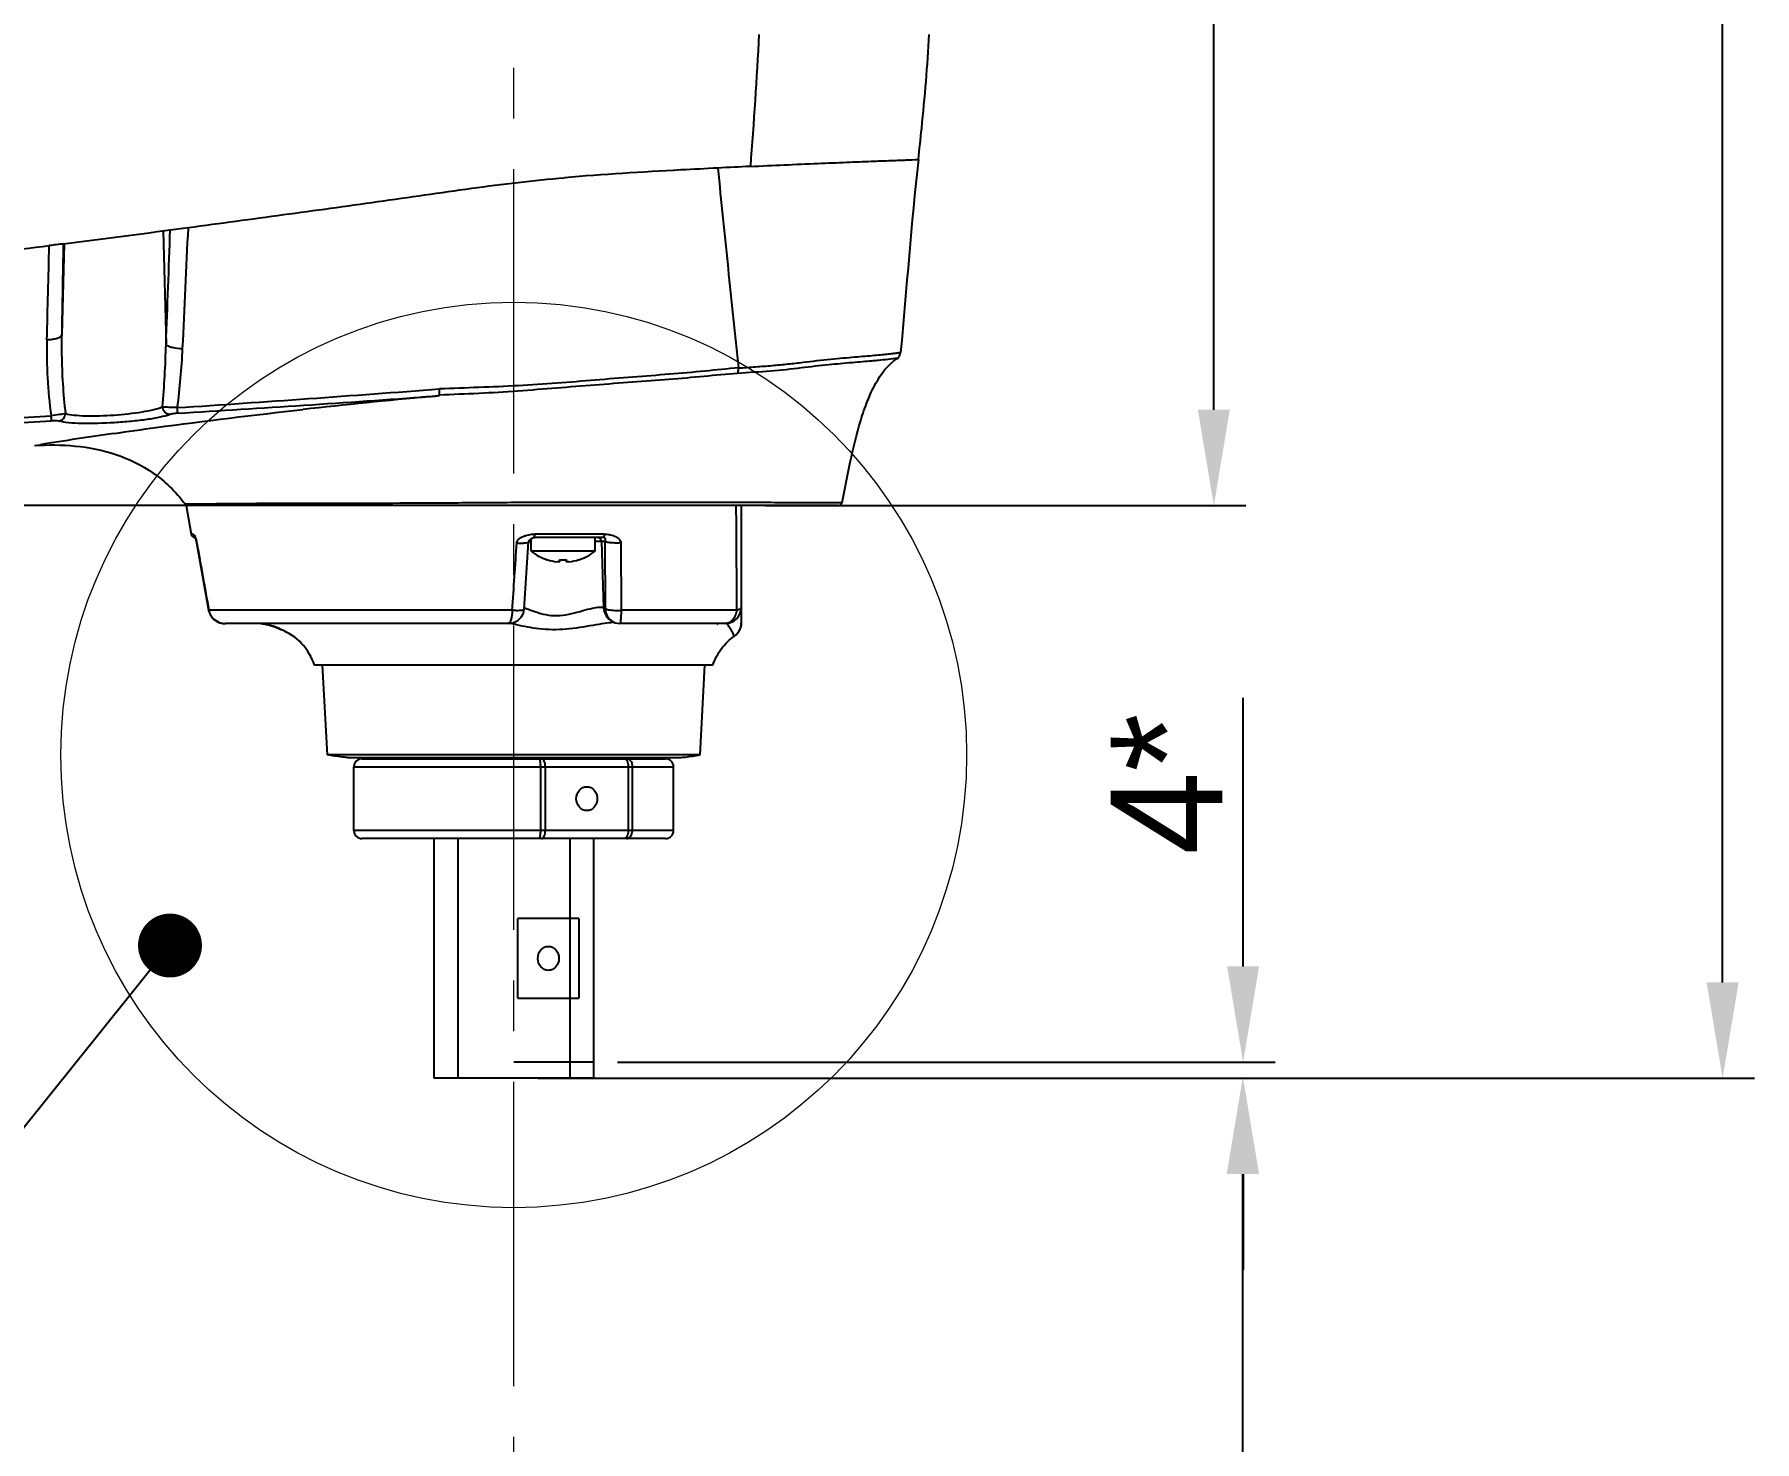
# Model space of a CAD drawing. Header units: millimetres. Extents: x 4086 to 8300, y 123 to 1549.
# Drawn here: x 7041.2 to 7148.8, y 813.9 to 902 of the extents above; entities that cross this region are included whole.
import ezdxf
from ezdxf import colors
from ezdxf.entities.mleader import LeaderData, LeaderLine
from ezdxf.math import Vec2, Vec3

# ---------------------------------------------------------------- set-up
doc = ezdxf.new("R2010")
doc.units = ezdxf.units.MM
doc.linetypes.add('CENTER2', pattern=[28.575, 19.05, -3.175, 3.175, -3.175])
doc.layers.add('中心线层', color=7, linetype='CENTER2', lineweight=0)
doc.layers.add('标注层', color=7, linetype='Continuous', lineweight=0)
doc.layers.add('外形图', color=7, linetype='Continuous')
doc.styles.get("Standard").update_dxf_attribs({"font": 'simsun.ttc'})
doc.styles.add('思源黑', font='SourceHanSansCN-Normal.ttf')
doc.dimstyles.new('尺寸标注_1_4比例', dxfattribs={"dimtxt": 7, "dimasz": 6, "dimexe": 2, "dimexo": 1.5, "dimgap": 1, "dimtad": 1, "dimdec": 1, "dimlfac": 4, "dimdsep": 46, "dimtxsty": '思源黑', "dimcen": 0.09, "dimadec": 0, "dimazin": 0, "dimtp": 0.01, "dimtm": 0.01, "dimtfac": 1, "dimtdec": 1, "dimtofl": 0, "dimtmove": 0, "dimatfit": 3, "dimfxl": 1, "dimtolj": 1, "dimarcsym": 0})

# ---------------------------------------------------------------- blocks, each defined once
blk = doc.blocks.new('*D1290')
at = {"layer": 'Defpoints', "color": 0}
for p in [(6705.98, 1089.99), (6723.13, 1089.99), (7085.41, 872.48)]:
    blk.add_point(p, dxfattribs=at)
at = {"layer": '标注层', "color": 0, "lineweight": -2}
for p, q in [((6721.63, 1089.99), (6703.98, 1089.99)), ((6705.98, 878.48), (6705.98, 1083.99)), ((7083.91, 872.48), (6703.98, 872.48))]:
    blk.add_line(p, q, dxfattribs=at)
at = {"layer": '标注层', "color": 0}
for points in [[(6706.98, 1083.99), (6704.98, 1083.99), (6705.98, 1089.99)], [(6704.98, 878.48), (6706.98, 878.48), (6705.98, 872.48)]]:
    blk.add_solid(points, dxfattribs=at)
at = {"layer": '标注层', "color": 0, "insert": (6701.35, 981.24), "char_height": 7, "attachment_point": 5, "rotation": 90, "style": '思源黑'}
blk.add_mtext('\\A1;435.2', dxfattribs=at)
blk = doc.blocks.new('*D1295')
at = {"layer": 'Defpoints', "color": 0}
for p in [(7068.64, 1012.17), (7114.99, 1012.17), (7085.41, 872.48)]:
    blk.add_point(p, dxfattribs=at)
at = {"layer": '标注层', "color": 0, "lineweight": -2}
for p, q in [((7070.14, 1012.17), (7116.99, 1012.17)), ((7114.99, 878.48), (7114.99, 1006.17)), ((7086.91, 872.48), (7116.99, 872.48))]:
    blk.add_line(p, q, dxfattribs=at)
at = {"layer": '标注层', "color": 0}
for points in [[(7115.99, 1006.17), (7113.99, 1006.17), (7114.99, 1012.17)], [(7113.99, 878.48), (7115.99, 878.48), (7114.99, 872.48)]]:
    blk.add_solid(points, dxfattribs=at)
at = {"layer": '标注层', "color": 0, "insert": (7110.36, 940.46), "char_height": 7, "attachment_point": 5, "rotation": 90, "style": '思源黑'}
blk.add_mtext('\\A1;282.9', dxfattribs=at)
blk = doc.blocks.new('*D1296')
at = {"layer": 'Defpoints', "color": 0}
for p in [(6825.63, 1097.49), (7146.83, 1097.49), (7071.18, 836.63)]:
    blk.add_point(p, dxfattribs=at)
at = {"layer": '标注层', "color": 0, "lineweight": -2}
for p, q in [((6827.13, 1097.49), (7148.83, 1097.49)), ((7146.83, 842.63), (7146.83, 1091.49)), ((7072.68, 836.63), (7148.83, 836.63))]:
    blk.add_line(p, q, dxfattribs=at)
at = {"layer": '标注层', "color": 0}
for points in [[(7147.83, 1091.49), (7145.83, 1091.49), (7146.83, 1097.49)], [(7145.83, 842.63), (7147.83, 842.63), (7146.83, 836.63)]]:
    blk.add_solid(points, dxfattribs=at)
at = {"layer": '标注层', "color": 0, "insert": (7142.2, 969.51), "char_height": 7, "attachment_point": 5, "rotation": 90, "style": '思源黑'}
blk.add_mtext('\\A1;523.7', dxfattribs=at)
blk = doc.blocks.new('*D1312')
at = {"layer": 'Defpoints', "color": 0}
for p in [(7071.18, 836.63), (7071.18, 761.64), (7116.79, 761.64)]:
    blk.add_point(p, dxfattribs=at)
at = {"layer": '标注层', "color": 0, "lineweight": -2}
for p, q in [((7072.68, 836.63), (7118.79, 836.63)), ((7116.79, 830.63), (7116.79, 767.64)), ((7072.68, 761.64), (7118.79, 761.64))]:
    blk.add_line(p, q, dxfattribs=at)
at = {"layer": '标注层', "color": 0}
for points in [[(7117.79, 830.63), (7115.79, 830.63), (7116.79, 836.63)], [(7115.79, 767.64), (7117.79, 767.64), (7116.79, 761.64)]]:
    blk.add_solid(points, dxfattribs=at)
at = {"layer": '标注层', "color": 0, "insert": (7112.16, 792.53), "char_height": 7, "attachment_point": 5, "rotation": 90, "style": '思源黑'}
blk.add_mtext('\\A1;300', dxfattribs=at)
blk = doc.blocks.new('*D1316')
at = {"layer": 'Defpoints', "color": 0}
for p in [(7076.17, 837.63), (7116.82, 837.63), (7076.17, 836.63)]:
    blk.add_point(p, dxfattribs=at)
at = {"layer": '标注层', "color": 0, "lineweight": -2}
for p, q in [((7116.82, 843.63), (7116.82, 860.44)), ((7077.67, 837.63), (7118.82, 837.63)), ((7077.67, 836.63), (7118.82, 836.63)), ((7116.82, 830.63), (7116.82, 824.63))]:
    blk.add_line(p, q, dxfattribs=at)
at = {"layer": '标注层', "color": 0}
for points in [[(7115.82, 843.63), (7117.82, 843.63), (7116.82, 837.63)], [(7117.82, 830.63), (7115.82, 830.63), (7116.82, 836.63)]]:
    blk.add_solid(points, dxfattribs=at)
at = {"layer": '标注层', "color": 0, "insert": (7112.03, 855.04), "char_height": 7, "attachment_point": 5, "rotation": 90, "style": '思源黑'}
blk.add_mtext('\\A1;4*', dxfattribs=at)
blk = doc.blocks.new('_Dot')
at = {"color": 0, "linetype": 'ByBlock', "lineweight": -2}
blk.add_line((-0.5, 0), (-1, 0), dxfattribs=at)
at = {"color": 0, "linetype": 'ByBlock', "const_width": 0.5}
blk.add_lwpolyline([(-0.25, 0, 1), (0.25, 0, 1)], format="xyb", close=True, dxfattribs=at)

msp = doc.modelspace()

# ---------------------------------------------------------------- linework, layer by layer
at = {"layer": '中心线层'}
msp.add_line((7071.1752, 731.6241), (7071.1752, 1036.5457), dxfattribs=at)
at = {"layer": '外形图', "color": 7, "linetype": 'Continuous'}
for p, q in [((7049.2299, 889.6853), (7049.4117, 882.5695)), ((7043.0333, 888.8792), (7042.8842, 883.1812)), ((7041.176, 876.2371), (7041.5316, 876.2944)), ((7050.6012, 872.5855), (7051.1454, 872.5902)), ((7091.4735, 872.4846), (7050.6752, 872.4846)), ((7050.6752, 872.4846), (7050.9773, 870.693)), ((7084.8569, 872.6973), (7085.091, 872.6966)), ((7085.091, 872.6966), (7085.4162, 872.6955)), ((7085.4125, 872.4846), (7085.4122, 866.0977)), ((7085.4162, 872.6955), (7085.4297, 872.6955)), ((7087.9678, 872.6838), (7088.1192, 872.683)), ((7089.6377, 872.6764), (7089.7725, 872.6761)), ((7090.8973, 872.6766), (7091.7179, 872.6821)), ((7051.0992, 870.693), (7050.9773, 870.693)), ((7051.2248, 870.4846), (7051.2239, 870.4846)), ((7051.2448, 870.4458), (7051.2853, 870.343)), ((7051.2841, 870.3437), (7051.3196, 870.2112)), ((7051.3196, 870.2112), (7051.3339, 870.1389)), ((7051.3438, 870.1448), (7051.3348, 870.1389)), ((7052.0823, 865.9228), (7051.3348, 870.1389)), ((7071.8332, 866.0071), (7072.108, 870.2207)), ((7072.1125, 870.2433), (7072.2602, 870.2433)), ((7072.2602, 869.6229), (7072.2602, 870.4063)), ((7072.4051, 870.4768), (7072.4714, 870.4846)), ((7076.7734, 870.4846), (7072.4705, 870.4846)), ((7076.8426, 870.693), (7072.4865, 870.693)), ((7076.2602, 869.6229), (7076.2602, 870.4846)), ((7076.8928, 870.2433), (7076.2602, 870.2433)), ((7076.6577, 870.2433), (7076.8007, 866.0861)), ((7076.9078, 866.0297), (7076.8928, 870.2433)), ((7077.8775, 870.1448), (7077.9025, 865.929)), ((7076.2602, 869.6229), (7072.2602, 869.6229)), ((7073.2565, 869.1013), (7073.2527, 869.0947)), ((7074.0404, 869.1013), (7074.0403, 868.9632)), ((7074.4803, 868.9632), (7074.4804, 869.1013)), ((7075.2678, 869.0947), (7075.264, 869.1013)), ((7052.0813, 865.9228), (7052.1688, 865.6591)), ((7052.0932, 865.929), (7052.0823, 865.9228)), ((7071.0811, 865.929), (7052.0932, 865.929)), ((7052.1688, 865.6591), (7052.3924, 865.3676)), ((7071.8332, 866.0067), (7071.8332, 866.0071)), ((7085.1212, 865.929), (7077.9025, 865.929)), ((7085.4116, 866.0899), (7085.4102, 865.1284)), ((7052.3951, 865.364), (7052.7341, 865.1624)), ((7070.8181, 865.0953), (7053.1133, 865.0953)), ((7053.1149, 865.0953), (7053.1622, 865.0964)), ((7055.6167, 865.0515), (7055.9519, 864.9814)), ((7055.9519, 864.9814), (7056.2396, 864.8884)), ((7056.2396, 864.8884), (7056.4051, 864.8205)), ((7056.4051, 864.8205), (7056.4975, 864.7769)), ((7056.4975, 864.7769), (7056.5484, 864.7511)), ((7056.5481, 864.7513), (7056.5484, 864.7511)), ((7056.5484, 864.7511), (7056.6327, 864.7109)), ((7077.3629, 865.2161), (7077.52, 865.1442)), ((7077.3629, 865.2161), (7077.364, 865.2155)), ((7077.52, 865.1442), (7077.8125, 865.0954)), ((7084.4122, 865.0953), (7077.8116, 865.0953)), ((7085.1619, 864.4689), (7085.2264, 864.5507)), ((7085.4102, 865.1304), (7085.4103, 865.152)), ((7085.4102, 865.1227), (7085.4102, 865.1267)), ((7083.6363, 862.4846), (7058.7154, 862.4846)), ((7059.5095, 856.8703), (7059.2153, 862.4846)), ((7082.8408, 856.8703), (7083.135, 862.4846)), ((7082.8408, 856.8703), (7059.5095, 856.8703)), ((7060.7698, 856.7067), (7081.5805, 856.7067)), ((7061.1752, 856.1346), (7081.1752, 856.1346)), ((7061.1752, 852.1346), (7061.1752, 856.1346)), ((7061.6755, 856.6346), (7080.6748, 856.6346)), ((7066.1752, 856.7067), (7066.1752, 856.6346)), ((7072.8401, 856.1346), (7072.8401, 852.1346)), ((7073.1549, 852.1346), (7073.1549, 856.1346)), ((7076.1752, 856.7067), (7076.1752, 856.6346)), ((7078.3406, 856.1346), (7078.3406, 852.1346)), ((7078.6019, 852.1346), (7078.6019, 856.1346)), ((7081.1752, 852.1346), (7081.1752, 856.1346)), ((7081.1752, 852.1346), (7061.1752, 852.1346)), ((7080.6748, 851.6346), (7061.6755, 851.6346)), ((7066.1752, 851.6346), (7066.1752, 836.6346)), ((7067.6752, 851.6346), (7067.6752, 836.6346)), ((7074.6752, 851.6346), (7074.6752, 836.6346)), ((7076.1752, 851.6346), (7076.1752, 836.6346)), ((7075.2515, 846.6346), (7071.4307, 846.6346)), ((7071.4307, 841.6346), (7071.4307, 846.6346)), ((7075.2515, 846.6346), (7075.2515, 841.6346)), ((7071.4307, 841.6346), (7075.2515, 841.6346)), ((7076.1748, 837.6346), (7071.1752, 837.6346)), ((7076.1748, 836.6346), (7066.1756, 836.6346))]:
    msp.add_line(p, q, dxfattribs=at)
for points in [[(7051.1911, 870.5447), (7051.19, 870.546), (7051.2063, 870.5202), (7051.2448, 870.4458)], [(7072.108, 870.2207), (7072.1105, 870.2379), (7072.1198, 870.2637), (7072.1354, 870.2893), (7072.1587, 870.3178), (7072.1923, 870.3519), (7072.2423, 870.3948), (7072.3196, 870.4447), (7072.4051, 870.4768)], [(7052.1674, 865.6641), (7052.392, 865.3678), (7052.7329, 865.1626), (7053.1147, 865.0954)], [(7070.8173, 865.0954), (7071.1153, 865.1368), (7071.4242, 865.2838), (7071.6456, 865.4986), (7071.777, 865.7409), (7071.8326, 865.998)], [(7055.3418, 865.0953), (7055.4869, 865.0811), (7056.0508, 864.9528)], [(7055.36, 865.0953), (7055.4456, 865.0873), (7055.4656, 865.0831)], [(7056.0508, 864.9528), (7056.4371, 864.806), (7056.5481, 864.7513)], [(7085.2264, 864.5507), (7085.2807, 864.6363), (7085.3249, 864.7243), (7085.3592, 864.8133)], [(7085.3592, 864.8133), (7085.3842, 864.9021), (7085.4005, 864.9896), (7085.4082, 865.0654), (7085.4098, 865.1), (7085.41, 865.1118), (7085.4101, 865.1181)], [(7084.9827, 864.3085), (7085.003, 864.3231), (7085.0873, 864.3926), (7085.1619, 864.4689)]]:
    msp.add_lwpolyline(points, dxfattribs=at)
for centre, radius, start, end in [((7118.4315, 216.2721), 678.2206, 92.7422208, 92.9145988), ((6892.8467, 2068.1355), 1188.7815, 277.2553635, 277.6359563), ((3752.6632, 1008.0271), 3299.1348, 357.8206644, 357.9453586), ((3945.5026, 1032.168), 3108.5652, 357.2368961, 357.3767798), ((6936.9354, 2576.871), 1702.0251, 273.8132215, 274.3668966), ((6950.8106, 2497.1691), 1621.9491, 273.5111792, 274.0701399), ((7108.4528, 423.5394), 457.7498, 95.329866, 96.330199), ((6907.2367, 3280.8726), 2406.8675, 271.0386015, 273.2154972), ((7090.6101, 570.8815), 309.3312, 98.264349, 99.129378), ((7090.2473, 1078.0763), 205.4008, 269.867546, 270.18129), ((7091.4735, 872.7346), 0.25, 269.999522, 347.881369), ((7051.2239, 870.7346), 0.25, 189.57378, 270), ((7049.6331, 869.8571), 1.7345, 12.248775, 14.955301), ((7049.2902, 869.7818), 2.0856, 10.022414, 12.271977), ((7074.2603, 872.1846), 3.2425, 251.967648, 263.447828), ((7074.2604, 872.7649), 3.6702, 266.563658, 273.43637), ((7074.2602, 872.1846), 3.2425, 276.552172, 288.032352), ((7074.2602, 872.1846), 3.25, 288.060208, 307.979872), ((7053.0513, 866.09), 0.9708, 210.741243, 214.869959), ((7077.6382, 870.0273), 4.1068, 267.983365, 273.690014), ((7084.4122, 866.0953), 1, 270.000017, 359.978972), ((7053.0948, 866.1293), 1.0297, 230.949676, 238.557051), ((7053.108, 866.1519), 1.056, 238.585969, 252.190611), ((7054.6737, 859.948), 5.1974, 79.556869, 82.688531), ((7055.0206, 861.5546), 3.5527, 71.795528, 74.727825), ((7055.1081, 861.8218), 3.2716, 70.254529, 71.79071), ((7077.5016, 862.4132), 2.7457, 91.696544, 92.314691), ((7077.4887, 862.8933), 2.2655, 90.048074, 91.728619), ((7083.4154, 865.6114), 0.7416, 310.490635, 315.413796), ((7061.6752, 856.1346), 0.5, 90, 180), ((7080.6752, 856.1346), 0.5, 0, 90), ((7061.6752, 852.1346), 0.5, 180, 270), ((7080.6752, 852.1346), 0.5, 270, 0)]:
    msp.add_arc(centre, radius, start, end, dxfattribs=at)
for points in [[(7086.5184, 901.9846), (7086.3786, 899.2262), (7086.1895, 896.4702), (7085.9838, 893.7159)], [(7096.4972, 894.151), (7096.0547, 890.1311), (7095.7556, 886.0967), (7095.3886, 882.0692)], [(7041.9577, 882.8546), (7042.0077, 884.8237), (7042.0577, 886.7929), (7042.1077, 888.762)], [(7042.9801, 888.8724), (7042.6901, 888.8356), (7042.4, 888.7989), (7042.1099, 888.7624)], [(7042.9801, 888.8724), (7042.948, 886.9754), (7042.916, 885.0783), (7042.8842, 883.1812)], [(7041.9577, 882.8547), (7041.9167, 881.2713), (7041.9997, 879.6779), (7042.2282, 878.1105)], [(7049.1907, 878.6652), (7049.3124, 879.963), (7049.3814, 881.2664), (7049.4117, 882.5695)], [(7050.1271, 878.614), (7050.2891, 879.8417), (7050.3946, 881.0778), (7050.4537, 882.3147)], [(7095.1695, 881.6996), (7095.2884, 881.7795), (7095.3756, 881.9266), (7095.3886, 882.0692)], [(7050.6576, 872.5317), (7050.6362, 872.5464), (7050.6167, 872.5646), (7050.6012, 872.5855)], [(7085.0813, 872.4846), (7085.0939, 870.2994), (7085.1071, 868.1142), (7085.1212, 865.929)], [(7051.0992, 870.693), (7051.1114, 870.6198), (7051.1639, 870.5467), (7051.2299, 870.5128)], [(7051.3438, 870.1448), (7051.5932, 868.7394), (7051.843, 867.3342), (7052.0932, 865.929)], [(7071.0811, 865.9292), (7071.1764, 867.3344), (7071.2716, 868.7396), (7071.3666, 870.1448)], [(7071.9412, 870.613), (7072.0517, 870.6473), (7072.1658, 870.6723), (7072.2808, 870.6839)], [(7072.2808, 870.6839), (7072.3491, 870.6908), (7072.4179, 870.693), (7072.4865, 870.693)], [(7076.5323, 870.4526), (7076.4961, 870.4731), (7076.4533, 870.4846), (7076.4117, 870.4846)], [(7076.6577, 870.2433), (7076.6549, 870.3246), (7076.603, 870.4124), (7076.5323, 870.4526)], [(7072.2602, 869.6229), (7072.5557, 869.3924), (7072.8964, 869.2109), (7073.2527, 869.0947)], [(7073.9653, 868.957), (7073.9402, 868.9582), (7073.9152, 868.9604), (7073.8903, 868.9632)], [(7073.9971, 868.9561), (7073.9865, 868.9561), (7073.9759, 868.9564), (7073.9653, 868.957)], [(7074.0201, 868.957), (7074.0125, 868.9563), (7074.0048, 868.9561), (7073.9971, 868.9561)], [(7052.0932, 865.929), (7052.1132, 865.8116), (7052.156, 865.6961), (7052.2169, 865.5938)], [(7071.3332, 865.9195), (7071.2491, 865.9205), (7071.1651, 865.9244), (7071.0811, 865.9292)], [(7076.8007, 866.0861), (7076.8379, 866.0705), (7076.8737, 866.0512), (7076.9078, 866.0297)], [(7052.2548, 865.535), (7052.3083, 865.4582), (7052.3734, 865.3885), (7052.446, 865.3296)], [(7052.785, 865.1466), (7052.8905, 865.1127), (7053.0025, 865.0955), (7053.1133, 865.0954)], [(7085.3598, 864.817), (7085.3273, 864.7174), (7085.2787, 864.6216), (7085.2166, 864.5372)], [(7085.4102, 865.1284), (7085.4102, 865.0233), (7085.3924, 864.917), (7085.3598, 864.817)]]:
    msp.add_open_spline(points, degree=3, dxfattribs=at)
for points, knots in [([(7096.4972, 894.1511), (7096.5688, 894.8013), (7096.8474, 897.4074), (7097.0722, 900.0204), (7097.1752, 901.9846)], [0, 0, 0, 0, 0.2495797, 1, 1, 1, 1]), ([(7083.9475, 893.6155), (7083.1767, 893.5758), (7079.9758, 893.409), (7076.7751, 893.2195), (7074.3508, 893.0076)], [0, 0, 0, 0, 0.24078707, 1, 1, 1, 1]), ([(7083.9475, 893.6154), (7084.0487, 892.5728), (7084.4665, 888.4005), (7084.9168, 884.2317), (7085.2429, 881.1031)], [0, 0, 0, 0, 0.24982455, 1, 1, 1, 1]), ([(7085.9835, 893.716), (7087.393, 893.7835), (7089.4063, 893.8735), (7091.9182, 893.9776), (7093.4751, 894.0387), (7094.6486, 894.0844), (7095.7302, 894.1218), (7095.9983, 894.1357), (7096.5609, 894.1515), (7096.4972, 894.151)], [0, 0, 0, 0, 0.40229631, 0.57318678, 0.71992852, 0.83932652, 0.92768378, 0.98182025, 1, 1, 1, 1]), ([(7050.8103, 889.8958), (7052.7924, 890.1608), (7056.747, 890.6981), (7062.6606, 891.5002), (7068.512, 892.3648), (7072.4085, 892.8577), (7074.3508, 893.0076)], [0, 0, 0, 0, 0.25263127, 0.50419309, 0.75389464, 1, 1, 1, 1]), ([(6951.1829, 882.7019), (6957.0874, 882.8365), (6970.2198, 883.2692), (6987.3491, 884.1553), (7002.8104, 885.1292), (7015.4784, 886.0337), (7028.6661, 887.1384), (7037.5913, 888.194), (7042.1006, 888.7611)], [0, 0, 0, 0, 0.19437861, 0.43242462, 0.56449246, 0.7042503, 0.85042103, 1, 1, 1, 1]), ([(7042.8842, 883.1812), (7042.8798, 883.1345), (7042.7943, 883.0258), (7042.5819, 882.9361), (7042.2911, 882.8707), (7042.0716, 882.856), (7041.9577, 882.8547)], [0, 0, 0, 0, 0.13656987, 0.36172359, 0.66826912, 1, 1, 1, 1]), ([(7042.8842, 883.1812), (7042.8763, 882.769), (7042.8701, 881.123), (7042.9711, 879.4756), (7043.1192, 878.2508)], [0, 0, 0, 0, 0.25047372, 1, 1, 1, 1]), ([(7049.4117, 882.5695), (7049.4446, 882.5269), (7049.573, 882.4537), (7049.9186, 882.3486), (7050.2317, 882.3184), (7050.4537, 882.3147)], [0, 0, 0, 0, 0.14822125, 0.38890672, 1, 1, 1, 1]), ([(7095.1695, 881.6996), (7095.4095, 881.733), (7094.1203, 881.5746), (7093.5667, 881.5295), (7092.2262, 881.42), (7090.818, 881.2951), (7089.1009, 881.0974), (7087.2109, 880.8644), (7085.8736, 880.8161), (7085.182, 880.7616)], [0, 0, 0, 0, 0.0724495, 0.1612696, 0.28134741, 0.42905548, 0.60067009, 0.79257512, 1, 1, 1, 1]), ([(7085.2429, 881.1031), (7085.5997, 881.1214), (7086.3005, 881.1705), (7087.3316, 881.2499), (7088.3213, 881.3422), (7089.5429, 881.4931), (7090.6968, 881.623), (7091.7765, 881.7275), (7092.4935, 881.7889), (7093.1412, 881.8415), (7093.7143, 881.8912), (7094.208, 881.9376), (7094.6177, 881.98), (7094.9053, 882.0134), (7095.0899, 882.0352), (7095.1957, 882.0487), (7095.2742, 882.056), (7095.3391, 882.0676), (7095.3621, 882.0624), (7095.3897, 882.0729), (7095.3886, 882.0692)], [0, 0, 0, 0, 0.10514218, 0.20674639, 0.30437551, 0.39764754, 0.56901848, 0.64613971, 0.71689722, 0.78081085, 0.83740045, 0.88620131, 0.92675597, 0.95867489, 0.97129927, 0.98164914, 0.98969621, 0.99543686, 0.99887118, 1, 1, 1, 1]), ([(7085.1818, 880.7611), (7084.4829, 880.7089), (7083.0536, 880.5526), (7080.8592, 880.3813), (7078.5807, 880.2082), (7076.2397, 880.025), (7073.8517, 879.8386), (7071.4305, 879.6401), (7068.9846, 879.4922), (7067.3459, 879.4363), (7066.526, 879.4002)], [0, 0, 0, 0, 0.11237999, 0.23051964, 0.35296268, 0.47882993, 0.60708675, 0.7370773, 0.86839536, 1, 1, 1, 1]), ([(7085.2447, 881.1032), (7084.5407, 881.049), (7083.1032, 880.8887), (7080.8983, 880.7), (7078.6112, 880.5237), (7076.2627, 880.3397), (7073.8704, 880.1389), (7070.6233, 879.9206), (7068.1717, 879.852), (7066.5326, 879.787)], [0, 0, 0, 0, 0.11289918, 0.23122769, 0.35383291, 0.47968991, 0.60790583, 0.737707, 1, 1, 1, 1]), ([(7085.182, 880.7616), (7085.1936, 880.7846), (7085.2356, 880.8936), (7085.2486, 881.0126), (7085.2447, 881.1032)], [0, 0, 0, 0, 0.22119771, 1, 1, 1, 1]), ([(7091.7179, 872.6821), (7091.8974, 873.5196), (7092.2285, 875.2433), (7092.7266, 877.3719), (7093.2871, 879.0116), (7093.9118, 880.3923), (7094.5953, 881.313), (7095.1696, 881.6994)], [0, 0, 0, 0, 0.26136222, 0.53567448, 0.66652846, 0.7887568, 1, 1, 1, 1]), ([(7066.5261, 879.4006), (7066.5337, 879.4223), (7066.5329, 879.4771), (7066.5346, 879.5657), (7066.5364, 879.6719), (7066.5339, 879.7475), (7066.5326, 879.787)], [0, 0, 0, 0, 0.17811796, 0.41347055, 0.69318248, 1, 1, 1, 1]), ([(7043.1192, 878.2508), (7043.2904, 878.2003), (7043.7069, 878.1361), (7044.719, 878.0794), (7046.1538, 878.134), (7047.5865, 878.2824), (7048.5989, 878.4757), (7049.0173, 878.5941), (7049.1907, 878.6652)], [0, 0, 0, 0, 0.0873336, 0.20484465, 0.49586724, 0.78829232, 0.90833454, 1, 1, 1, 1]), ([(7046.1477, 877.0005), (7047.0237, 877.1274), (7050.9618, 877.6788), (7054.9098, 878.1573), (7057.9822, 878.4983)], [0, 0, 0, 0, 0.22260098, 1, 1, 1, 1]), ([(7050.1271, 878.614), (7049.945, 878.6188), (7049.6327, 878.6302), (7049.3198, 878.6464), (7049.1907, 878.6652)], [0, 0, 0, 0, 0.58277761, 1, 1, 1, 1]), ([(7049.6628, 878.1852), (7049.5476, 878.1875), (7049.3075, 878.304), (7049.2034, 878.5418), (7049.1907, 878.6652)], [0, 0, 0, 0, 0.48148505, 1, 1, 1, 1]), ([(7050.1441, 878.2643), (7050.1443, 878.2797), (7050.1392, 878.3963), (7050.133, 878.5129), (7050.1271, 878.614)], [0, 0, 0, 0, 0.13188278, 1, 1, 1, 1]), ([(7065.9306, 879.3102), (7065.9822, 879.3151), (7066.0852, 879.3251), (7066.2137, 879.3393), (7066.3162, 879.3526), (7066.3919, 879.3632), (7066.4558, 879.3756), (7066.4994, 879.3833), (7066.5232, 879.3923), (7066.5261, 879.4006)], [0, 0, 0, 0, 0.25679426, 0.51307194, 0.6408635, 0.76814599, 0.8939028, 0.95670771, 1, 1, 1, 1]), ([(6950.8829, 874.6537), (6958.493, 874.7593), (6973.7219, 875.0976), (7004.1779, 876.0957), (7027.0164, 877.1791), (7042.2282, 878.1105)], [0, 0, 0, 0, 0.24976257, 0.4998628, 1, 1, 1, 1]), ([(7043.1192, 878.2508), (7043, 878.2148), (7042.7015, 878.1671), (7042.4035, 878.1304), (7042.2282, 878.1105)], [0, 0, 0, 0, 0.41380173, 1, 1, 1, 1]), ([(7042.2416, 877.7944), (7042.2418, 877.8068), (7042.2384, 877.9123), (7042.2331, 878.0176), (7042.2282, 878.1105)], [0, 0, 0, 0, 0.11730909, 1, 1, 1, 1]), ([(7042.7021, 877.7709), (7042.64, 877.787), (7042.4853, 877.8005), (7042.3314, 877.7996), (7042.2416, 877.7944)], [0, 0, 0, 0, 0.41613776, 1, 1, 1, 1]), ([(7042.7021, 877.7709), (7042.8098, 877.7856), (7043.0227, 877.9103), (7043.1105, 878.1354), (7043.1192, 878.2508)], [0, 0, 0, 0, 0.48436101, 1, 1, 1, 1]), ([(7049.6628, 878.185), (7049.4637, 878.1089), (7048.9807, 877.9967), (7048.1703, 877.8568), (7047.2102, 877.7466), (7045.8476, 877.6395), (7044.5341, 877.5989), (7043.375, 877.6533), (7042.8999, 877.7224), (7042.7021, 877.7708)], [0, 0, 0, 0, 0.09112574, 0.21091786, 0.35193278, 0.50401469, 0.7954508, 0.91293901, 1, 1, 1, 1]), ([(7050.1441, 878.2643), (7050.0503, 878.2585), (7049.8884, 878.2404), (7049.7276, 878.2085), (7049.6627, 878.1852)], [0, 0, 0, 0, 0.57719417, 1, 1, 1, 1]), ([(7041.176, 876.2371), (7042.0271, 876.2985), (7043.7512, 876.294), (7046.3097, 875.7926), (7048.3055, 874.819), (7049.7033, 873.6723), (7050.317, 872.9676), (7050.6012, 872.5855)], [0, 0, 0, 0, 0.24266369, 0.48776286, 0.73568571, 0.86456861, 1, 1, 1, 1]), ([(7051.1454, 872.5902), (7051.8983, 872.5983), (7053.9235, 872.6248), (7055.9488, 872.6275), (7057.2213, 872.6299)], [0, 0, 0, 0, 0.37174204, 1, 1, 1, 1]), ([(7057.2213, 872.6299), (7059.3477, 872.634), (7062.6852, 872.6379), (7067.2775, 872.6589), (7072.2156, 872.7016), (7078.0901, 872.7051), (7082.7097, 872.7037), (7084.8569, 872.6973)], [0, 0, 0, 0, 0.23083974, 0.36230098, 0.49852291, 0.76691124, 1, 1, 1, 1]), ([(7085.4297, 872.6955), (7085.6583, 872.6946), (7086.5044, 872.6913), (7087.3504, 872.687), (7087.9678, 872.6838)], [0, 0, 0, 0, 0.2703042, 1, 1, 1, 1]), ([(7088.1192, 872.683), (7088.1946, 872.6827), (7088.4824, 872.6812), (7088.7703, 872.6798), (7088.9828, 872.6788)], [0, 0, 0, 0, 0.26170032, 1, 1, 1, 1]), ([(7088.9828, 872.6788), (7089.04, 872.6786), (7089.2583, 872.6776), (7089.4766, 872.6768), (7089.6377, 872.6764)], [0, 0, 0, 0, 0.26201663, 1, 1, 1, 1]), ([(7051.0992, 870.693), (7051.1134, 870.693), (7051.1511, 870.6638), (7051.1924, 870.5919), (7051.2572, 870.4709), (7051.2918, 870.3683), (7051.3089, 870.3047)], [0, 0, 0, 0, 0.0945351, 0.28309931, 0.56240723, 1, 1, 1, 1]), ([(7071.3666, 870.1448), (7071.371, 870.209), (7071.4203, 870.3385), (7071.5767, 870.4633), (7071.7543, 870.5487), (7071.8783, 870.5935), (7071.9412, 870.613)], [0, 0, 0, 0, 0.24654192, 0.49637834, 0.74798247, 1, 1, 1, 1]), ([(7071.3666, 870.1448), (7071.4545, 870.1393), (7071.6235, 870.1331), (7071.8606, 870.1428), (7072.0063, 870.161), (7072.1059, 870.1963), (7072.1079, 870.2203)], [0, 0, 0, 0, 0.34837679, 0.67693414, 0.90470826, 1, 1, 1, 1]), ([(7072.4705, 870.4846), (7072.4753, 870.4846), (7072.4757, 870.5129), (7072.4832, 870.5457), (7072.4844, 870.6158), (7072.4862, 870.6653), (7072.4865, 870.693)], [0, 0, 0, 0, 0.0691815, 0.27111979, 0.60309007, 1, 1, 1, 1]), ([(7076.8426, 870.693), (7076.8402, 870.6415), (7076.8347, 870.5777), (7076.7971, 870.4846), (7076.7734, 870.4846)], [0, 0, 0, 0, 0.6856398, 1, 1, 1, 1]), ([(7076.8928, 870.2433), (7076.895, 870.2688), (7076.9043, 870.3128), (7076.9256, 870.3804), (7076.8866, 870.4655), (7076.8145, 870.4846), (7076.7734, 870.4846)], [0, 0, 0, 0, 0.23211755, 0.41107433, 0.62628506, 1, 1, 1, 1]), ([(7076.8426, 870.693), (7076.9493, 870.693), (7077.1626, 870.6779), (7077.417, 870.5985), (7077.6086, 870.512), (7077.7431, 870.429), (7077.8514, 870.3072), (7077.8771, 870.1986), (7077.8774, 870.1448)], [0, 0, 0, 0, 0.25217558, 0.50126339, 0.62512743, 0.74867302, 0.87274387, 1, 1, 1, 1]), ([(7077.8774, 870.1448), (7077.7764, 870.1382), (7077.5683, 870.1333), (7077.2745, 870.1458), (7077.0503, 870.1807), (7076.9223, 870.2142), (7076.8927, 870.2434)], [0, 0, 0, 0, 0.3039169, 0.62637219, 0.87511196, 1, 1, 1, 1]), ([(7074.0403, 868.9632), (7074.0403, 868.9611), (7074.0312, 868.9578), (7074.0252, 868.9574), (7074.0201, 868.957)], [0, 0, 0, 0, 0.29728359, 1, 1, 1, 1]), ([(7074.5233, 868.9561), (7074.5126, 868.9562), (7074.5018, 868.957), (7074.4803, 868.9591), (7074.4803, 868.9632)], [0, 0, 0, 0, 0.72161562, 1, 1, 1, 1]), ([(7074.6303, 868.9632), (7074.6205, 868.9621), (7074.5849, 868.9585), (7074.5492, 868.9561), (7074.5233, 868.9561)], [0, 0, 0, 0, 0.27504418, 1, 1, 1, 1]), ([(7071.0811, 865.929), (7071.0756, 865.7263), (7071.0482, 865.4541), (7070.9428, 865.1726), (7070.8553, 865.0958), (7070.8181, 865.0954)], [0, 0, 0, 0, 0.66766569, 0.87731557, 1, 1, 1, 1]), ([(7071.3332, 865.9195), (7071.4, 865.9205), (7071.5191, 865.9244), (7071.6777, 865.9407), (7071.7749, 865.9582), (7071.8317, 865.9897), (7071.8331, 866.0068)], [0, 0, 0, 0, 0.38690837, 0.69542518, 0.90076439, 1, 1, 1, 1]), ([(7071.8332, 866.0885), (7071.8424, 866.0854), (7071.8837, 866.0714), (7071.9247, 866.0564), (7071.9566, 866.0446)], [0, 0, 0, 0, 0.22222943, 1, 1, 1, 1]), ([(7071.9566, 866.0446), (7071.9728, 866.0385), (7072.0448, 866.0116), (7072.1166, 865.9842), (7072.1723, 865.9631)], [0, 0, 0, 0, 0.22561962, 1, 1, 1, 1]), ([(7072.1723, 865.9631), (7072.3448, 865.898), (7072.7251, 865.7569), (7073.3563, 865.6054), (7074.0731, 865.5812), (7074.7956, 865.7116), (7075.4677, 865.9008), (7076.0463, 866.0569), (7076.4531, 866.1288), (7076.688, 866.1224), (7076.7717, 866.1028), (7076.8007, 866.0861)], [0, 0, 0, 0, 0.11674694, 0.25668612, 0.40912429, 0.5669656, 0.71951394, 0.85110164, 0.94702225, 0.97879496, 1, 1, 1, 1]), ([(7076.8007, 866.0861), (7076.8045, 865.9108), (7076.9095, 865.5464), (7077.1963, 865.2927), (7077.3631, 865.2144)], [0, 0, 0, 0, 0.48757988, 1, 1, 1, 1]), ([(7076.9078, 866.0298), (7076.9269, 866.011), (7076.9963, 865.9844), (7077.1224, 865.9558), (7077.2955, 865.9345), (7077.4242, 865.9259), (7077.4937, 865.923)], [0, 0, 0, 0, 0.13360763, 0.35551297, 0.65262829, 1, 1, 1, 1]), ([(7076.908, 866.0209), (7076.9127, 865.8573), (7076.9937, 865.534), (7077.2289, 865.2937), (7077.3629, 865.2159)], [0, 0, 0, 0, 0.51362006, 1, 1, 1, 1]), ([(7077.9025, 865.929), (7077.8989, 865.8173), (7077.8878, 865.6164), (7077.87, 865.3813), (7077.8536, 865.236), (7077.8413, 865.1613), (7077.8305, 865.1207), (7077.8183, 865.0955), (7077.8117, 865.0954)], [0, 0, 0, 0, 0.39705311, 0.71614696, 0.83446883, 0.92167858, 0.97633145, 1, 1, 1, 1]), ([(7085.1213, 865.929), (7085.1077, 865.8167), (7085.0546, 865.6028), (7084.8973, 865.3299), (7084.6771, 865.1421), (7084.4972, 865.0955), (7084.4122, 865.0954)], [0, 0, 0, 0, 0.28615969, 0.54990869, 0.78513052, 1, 1, 1, 1]), ([(7085.2791, 865.9778), (7085.2676, 865.9731), (7085.216, 865.9536), (7085.1628, 865.9388), (7085.1213, 865.929)], [0, 0, 0, 0, 0.22481291, 1, 1, 1, 1]), ([(7085.4122, 866.0953), (7085.4122, 866.0849), (7085.3916, 866.0241), (7085.3261, 865.997), (7085.2791, 865.9778)], [0, 0, 0, 0, 0.17000878, 1, 1, 1, 1]), ([(7055.9564, 864.9819), (7055.9303, 864.989), (7055.8177, 865.0186), (7055.7038, 865.0431), (7055.6158, 865.0593)], [0, 0, 0, 0, 0.23168722, 1, 1, 1, 1]), ([(7056.5137, 864.7738), (7056.4945, 864.7832), (7056.3965, 864.8303), (7056.2956, 864.8715), (7056.2134, 864.901)], [0, 0, 0, 0, 0.19660295, 1, 1, 1, 1]), ([(7056.6327, 864.7109), (7056.6339, 864.7104), (7056.6066, 864.7297), (7056.5884, 864.733), (7056.5394, 864.7612), (7056.5137, 864.7738)], [0, 0, 0, 0, 0.02881935, 0.36311102, 1, 1, 1, 1]), ([(7058.7153, 862.4846), (7058.5408, 862.9858), (7058.0062, 863.9249), (7057.1029, 864.5125), (7056.6327, 864.7109)], [0, 0, 0, 0, 0.50976965, 1, 1, 1, 1]), ([(7071.3532, 865.0207), (7071.3131, 865.0301), (7071.1743, 865.0624), (7071.0357, 865.0952), (7070.9368, 865.1171)], [0, 0, 0, 0, 0.28929282, 1, 1, 1, 1]), ([(7077.3907, 865.1567), (7077.2092, 865.1494), (7076.788, 865.0988), (7075.8143, 864.929), (7074.4582, 864.6919), (7072.8384, 864.7054), (7071.8152, 864.9136), (7071.3532, 865.0207)], [0, 0, 0, 0, 0.08949044, 0.2084786, 0.48716282, 0.76640661, 1, 1, 1, 1]), ([(7084.9827, 864.3086), (7084.9797, 864.3185), (7084.9607, 864.3522), (7084.9284, 864.4245), (7084.8732, 864.53), (7084.7808, 864.7025), (7084.6616, 864.9033), (7084.5558, 865.0569), (7084.4977, 865.1117)], [0, 0, 0, 0, 0.03328893, 0.12198845, 0.25318011, 0.41251917, 0.74544039, 1, 1, 1, 1]), ([(7085.2166, 864.5372), (7085.1998, 864.5143), (7085.1313, 864.429), (7085.049, 864.3549), (7084.9827, 864.3085)], [0, 0, 0, 0, 0.26001306, 1, 1, 1, 1]), ([(7083.635, 862.4846), (7083.765, 862.858), (7084.1162, 863.5545), (7084.6791, 864.0965), (7084.9827, 864.3086)], [0, 0, 0, 0, 0.51634054, 1, 1, 1, 1]), ([(7060.7698, 856.7067), (7060.6624, 856.7177), (7060.2412, 856.7634), (7059.8212, 856.82), (7059.5095, 856.8703)], [0, 0, 0, 0, 0.25493875, 1, 1, 1, 1]), ([(7072.7568, 856.6346), (7072.7729, 856.6346), (7072.8005, 856.5725), (7072.8087, 856.529), (7072.8148, 856.4936)], [0, 0, 0, 0, 0.30873439, 1, 1, 1, 1]), ([(7072.8148, 856.4936), (7072.8191, 856.4683), (7072.8352, 856.3493), (7072.8401, 856.229), (7072.8401, 856.1346)], [0, 0, 0, 0, 0.21405051, 1, 1, 1, 1]), ([(7073.1549, 856.1346), (7073.1549, 856.1987), (7073.1424, 856.3215), (7073.0931, 856.5031), (7072.9891, 856.6346), (7072.9142, 856.6346)], [0, 0, 0, 0, 0.32733653, 0.61746968, 1, 1, 1, 1]), ([(7078.0999, 856.6346), (7078.1159, 856.6346), (7078.1937, 856.617), (7078.2435, 856.5435), (7078.2701, 856.4882)], [0, 0, 0, 0, 0.20616388, 1, 1, 1, 1]), ([(7078.2306, 856.6346), (7078.2796, 856.6346), (7078.384, 856.605), (7078.5057, 856.489), (7078.5841, 856.3248), (7078.6019, 856.1991), (7078.6019, 856.1346)], [0, 0, 0, 0, 0.21518256, 0.45221501, 0.71708859, 1, 1, 1, 1]), ([(7078.2701, 856.4882), (7078.2819, 856.4637), (7078.3254, 856.3507), (7078.3406, 856.2282), (7078.3406, 856.1346)], [0, 0, 0, 0, 0.22481406, 1, 1, 1, 1]), ([(7081.5805, 856.7067), (7081.6879, 856.7177), (7082.1091, 856.7634), (7082.5291, 856.82), (7082.8408, 856.8703)], [0, 0, 0, 0, 0.25493875, 1, 1, 1, 1]), ([(7075.7477, 853.3846), (7075.6618, 853.3846), (7075.4841, 853.4258), (7075.1902, 853.655), (7075.0227, 854.1346), (7075.1901, 854.6142), (7075.4841, 854.8434), (7075.6617, 854.8846), (7075.7477, 854.8846)], [0, 0, 0, 0, 0.11830566, 0.24127603, 0.49998278, 0.75869799, 0.88168714, 1, 1, 1, 1]), ([(7075.7477, 854.8846), (7075.8337, 854.8846), (7076.0114, 854.8434), (7076.3053, 854.6142), (7076.4728, 854.1347), (7076.3054, 853.655), (7076.0114, 853.4258), (7075.8337, 853.3846), (7075.7477, 853.3846)], [0, 0, 0, 0, 0.11830566, 0.24127603, 0.49998278, 0.75869799, 0.88168714, 1, 1, 1, 1]), ([(7072.7896, 851.675), (7072.7873, 851.669), (7072.7806, 851.6538), (7072.7681, 851.6346), (7072.7568, 851.6346)], [0, 0, 0, 0, 0.36260559, 1, 1, 1, 1]), ([(7072.8401, 852.1346), (7072.8401, 852.0427), (7072.8319, 851.8891), (7072.8123, 851.7334), (7072.7896, 851.675)], [0, 0, 0, 0, 0.59460587, 1, 1, 1, 1]), ([(7072.9142, 851.6346), (7072.989, 851.6346), (7073.093, 851.766), (7073.1424, 851.9476), (7073.1549, 852.0705), (7073.1549, 852.1346)], [0, 0, 0, 0, 0.38225889, 0.67251111, 1, 1, 1, 1]), ([(7078.192, 851.6727), (7078.185, 851.6666), (7078.1583, 851.6464), (7078.1243, 851.6346), (7078.0999, 851.6346)], [0, 0, 0, 0, 0.27520003, 1, 1, 1, 1]), ([(7078.3406, 852.1346), (7078.3406, 852.041), (7078.3201, 851.8774), (7078.246, 851.719), (7078.192, 851.6727)], [0, 0, 0, 0, 0.56810375, 1, 1, 1, 1]), ([(7078.2306, 851.6346), (7078.2796, 851.6346), (7078.384, 851.6643), (7078.5057, 851.7803), (7078.5841, 851.9445), (7078.6019, 852.0701), (7078.6019, 852.1346)], [0, 0, 0, 0, 0.21518256, 0.45221501, 0.71708859, 1, 1, 1, 1]), ([(7073.3411, 843.3846), (7073.2551, 843.3846), (7073.0775, 843.4258), (7072.7835, 843.655), (7072.6161, 844.1346), (7072.7835, 844.6142), (7073.0775, 844.8434), (7073.2551, 844.8846), (7073.3411, 844.8846)], [0, 0, 0, 0, 0.11830566, 0.24127603, 0.49998278, 0.75869799, 0.88168714, 1, 1, 1, 1]), ([(7073.3411, 844.8846), (7073.4271, 844.8846), (7073.6047, 844.8434), (7073.8987, 844.6142), (7074.0661, 844.1347), (7073.8987, 843.655), (7073.6048, 843.4258), (7073.4271, 843.3846), (7073.3411, 843.3846)], [0, 0, 0, 0, 0.11830566, 0.24127603, 0.49998278, 0.75869799, 0.88168714, 1, 1, 1, 1])]:
    msp.add_open_spline(points, degree=3, knots=knots, dxfattribs=at)
at = {"layer": '标注层'}
msp.add_circle((7071.1752, 856.8703), 28.3447, dxfattribs=at)

# ---------------------------------------------------------------- dimensions: what is measured, and where the dimension line sits
for base, p1, p2, text, picture, middle in [((7146.8315, 1097.4867), (7071.1752, 836.6346), (6825.6288, 1097.4867), '523.7', '*D1296', (7146.8315, 969.5096)), ((7114.9862, 1012.1737), (7085.4125, 872.4846), (7068.6449, 1012.1737), '282.9', '*D1295', (7114.9862, 940.4616))]:
    dim = msp.add_linear_dim(base=base, p1=p1, p2=p2, angle=90, text=text, dimstyle='尺寸标注_1_4比例', dxfattribs=at)
    dim.commit()
    dim.dimension.update_dxf_attribs({"geometry": picture, "text_midpoint": middle, "dimtype": 160})
for base, p1, p2, text, picture, middle in [((6705.9844, 1089.9867), (7085.4125, 872.4846), (6723.1288, 1089.9867), '435.2', '*D1290', (6701.3537, 981.2357)), ((7116.823, 837.6346), (7076.1748, 836.6346), (7076.1748, 837.6346), '<>*', '*D1316', (7112.0265, 855.0382))]:
    dim = msp.add_linear_dim(base=base, p1=p1, p2=p2, angle=90, text=text, dimstyle='尺寸标注_1_4比例', dxfattribs=at)
    dim.commit()
    dim.dimension.update_dxf_attribs({"geometry": picture, "text_midpoint": middle})
dim = msp.add_linear_dim(base=(7116.7912, 761.6394), p1=(7071.1752, 836.6346), p2=(7071.1756, 761.6394), angle=90, dimstyle='尺寸标注_1_4比例', dxfattribs=at)
dim.commit()
dim.dimension.update_dxf_attribs({"geometry": '*D1312', "text_midpoint": (7116.7912, 792.5346), "dimtype": 160})

# ---------------------------------------------------------------- leaders
ml = msp.add_multileader_mtext('Standard', dxfattribs=at)
ml.set_content('X')
ml.set_leader_properties()
ml.set_arrow_properties(name='DOT')
ml.build(insert=Vec2(0, 0))
ml.multileader.update_dxf_attribs({"text_left_attachment_type": 6, "text_right_attachment_type": 5, "dogleg_length": 0.36})
ctx = ml.context
ctx.base_point, ctx.char_height, ctx.plane_origin = Vec3(7022.33, 821.9129), 7, Vec3(7084.4745, 837.7938)
ctx.left_attachment, ctx.right_attachment, ctx.text_align_type = 6, 5, 2
notes = []
notes.append((ctx, [(0, (1, 1, 0), (7031.1872, 821.9129), (-1, 0), 0.36, [(0, [(7049.6611, 844.9379)], 0, [])])]))
ctx.mtext.insert, ctx.mtext.alignment, ctx.mtext.flow_direction = Vec3(7028.8272, 830.3129), 3, 5
for ctx, leaders in notes:
    for number, flags, end, landing, length, lines in leaders:
        leader = LeaderData()
        leader.index, (leader.has_last_leader_line, leader.has_dogleg_vector, leader.attachment_direction) = number, flags
        leader.last_leader_point, leader.dogleg_vector, leader.dogleg_length = Vec3(end), Vec3(landing), length
        for number, points, colour, breaks in lines:
            line = LeaderLine()
            line.index, line.vertices, line.color, line.breaks = number, Vec3.list(points), colors.encode_raw_color(colour), breaks
            leader.lines.append(line)
        ctx.leaders.append(leader)

doc.saveas('drawing.dxf')
